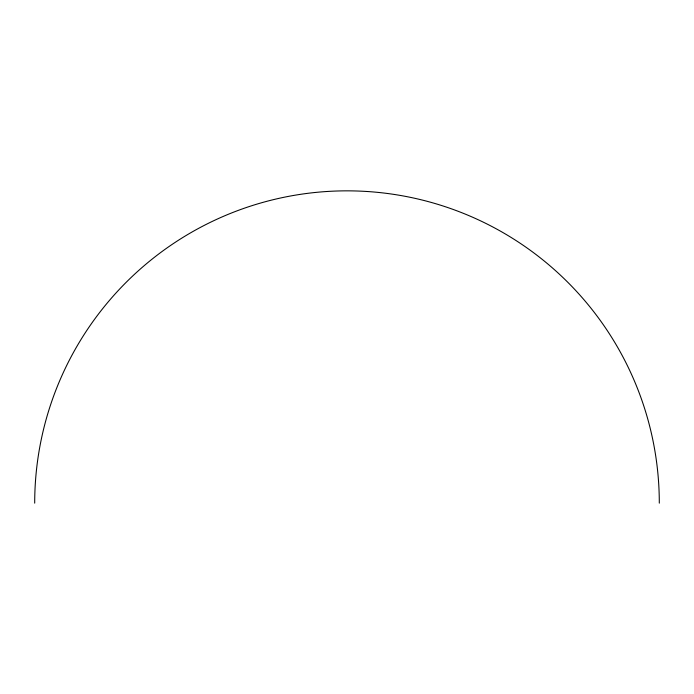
<?xml version="1.0" encoding="UTF-8"?>
<svg xmlns="http://www.w3.org/2000/svg" width="694" height="694" viewBox="0 0 694 694"><rect width="100%" height="100%" fill="white"/><g stroke="black" fill="none" stroke-linecap="round" stroke-linejoin="round"><path stroke-width="1.04" d="M34.7 503.15A312.3 312.3 0 0 1 347 190.85A312.3 312.3 0 0 1 659.3 503.15"/></g></svg>
